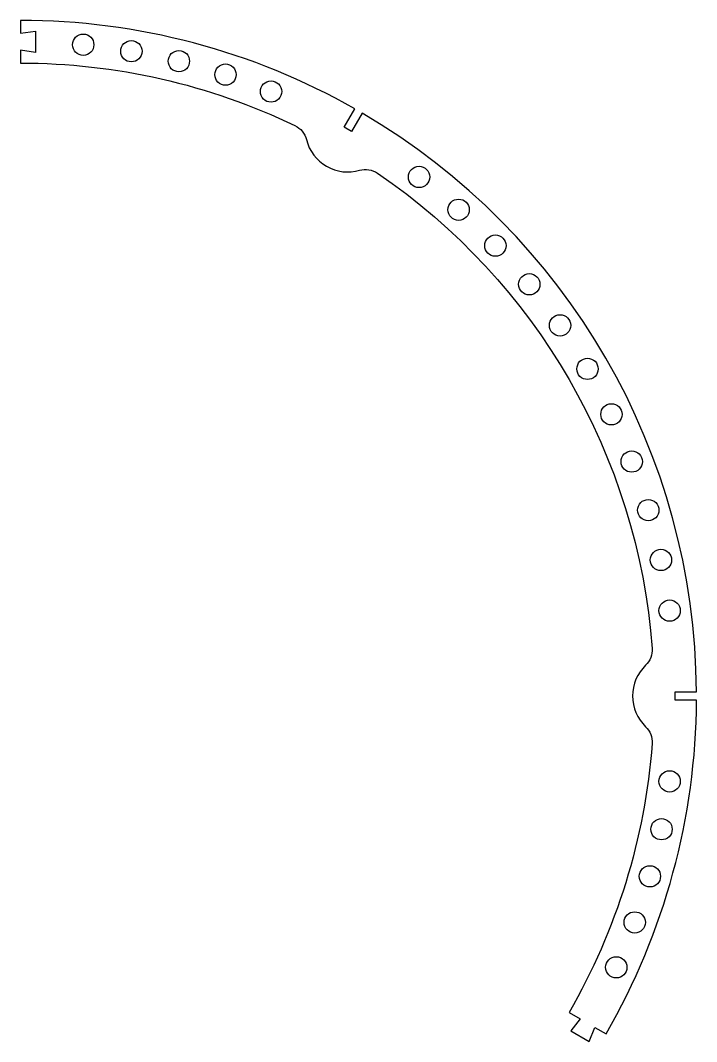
# Model space of a CAD drawing. Extents: x 0 to 158, y -81 to 159.
import ezdxf

# ---------------------------------------------------------------- set-up
doc = ezdxf.new("R2010")
doc.units = 0
doc.layers.get('0').update_dxf_attribs({"linetype": 'CONTINUOUS'})

msp = doc.modelspace()

# ---------------------------------------------------------------- linework, layer by layer
msp.add_lwpolyline([(0, 158.5), (0, 155.5), (3.56, 156), (3.56, 151), (0, 151.5), (0, 148.5, -0.112534), (64.36, 133.83, -0.223456), (67.04, 130.53, 0.42517), (79.52, 123.33, -0.223456), (83.72, 122.65, -0.227955), (148.08, 11.18, -0.223456), (146.56, 7.2, 0.42517), (146.56, -7.2, -0.223456), (148.08, -11.18, -0.112534), (128.6, -74.25), (131.2, -75.75), (128.99, -78.58), (133.32, -81.08), (134.67, -77.75), (137.27, -79.25, 0.130048), (158.5, -1), (153.5, -1), (153.5, 1), (158.48, 1, 0.264571), (80.1, 136.75), (77.61, 132.43), (75.88, 133.43), (78.38, 137.76, 0.130048)], format="xyb", close=True)
for centre in [(14.71, 152.79), (26, 151.28), (37.14, 148.94), (48.07, 145.78), (58.74, 141.82), (93.44, 121.78), (102.71, 114.07), (111.34, 105.66), (119.29, 96.6), (126.5, 86.94), (132.93, 76.75), (138.55, 66.08), (143.3, 55.01), (147.18, 43.6), (150.15, 31.91), (152.19, 20.04), (152.19, -20.04), (150.28, -31.26), (147.55, -42.31), (144.01, -53.13), (139.68, -63.66)]:
    msp.add_circle(centre, 2.5)

doc.saveas('drawing.dxf')
